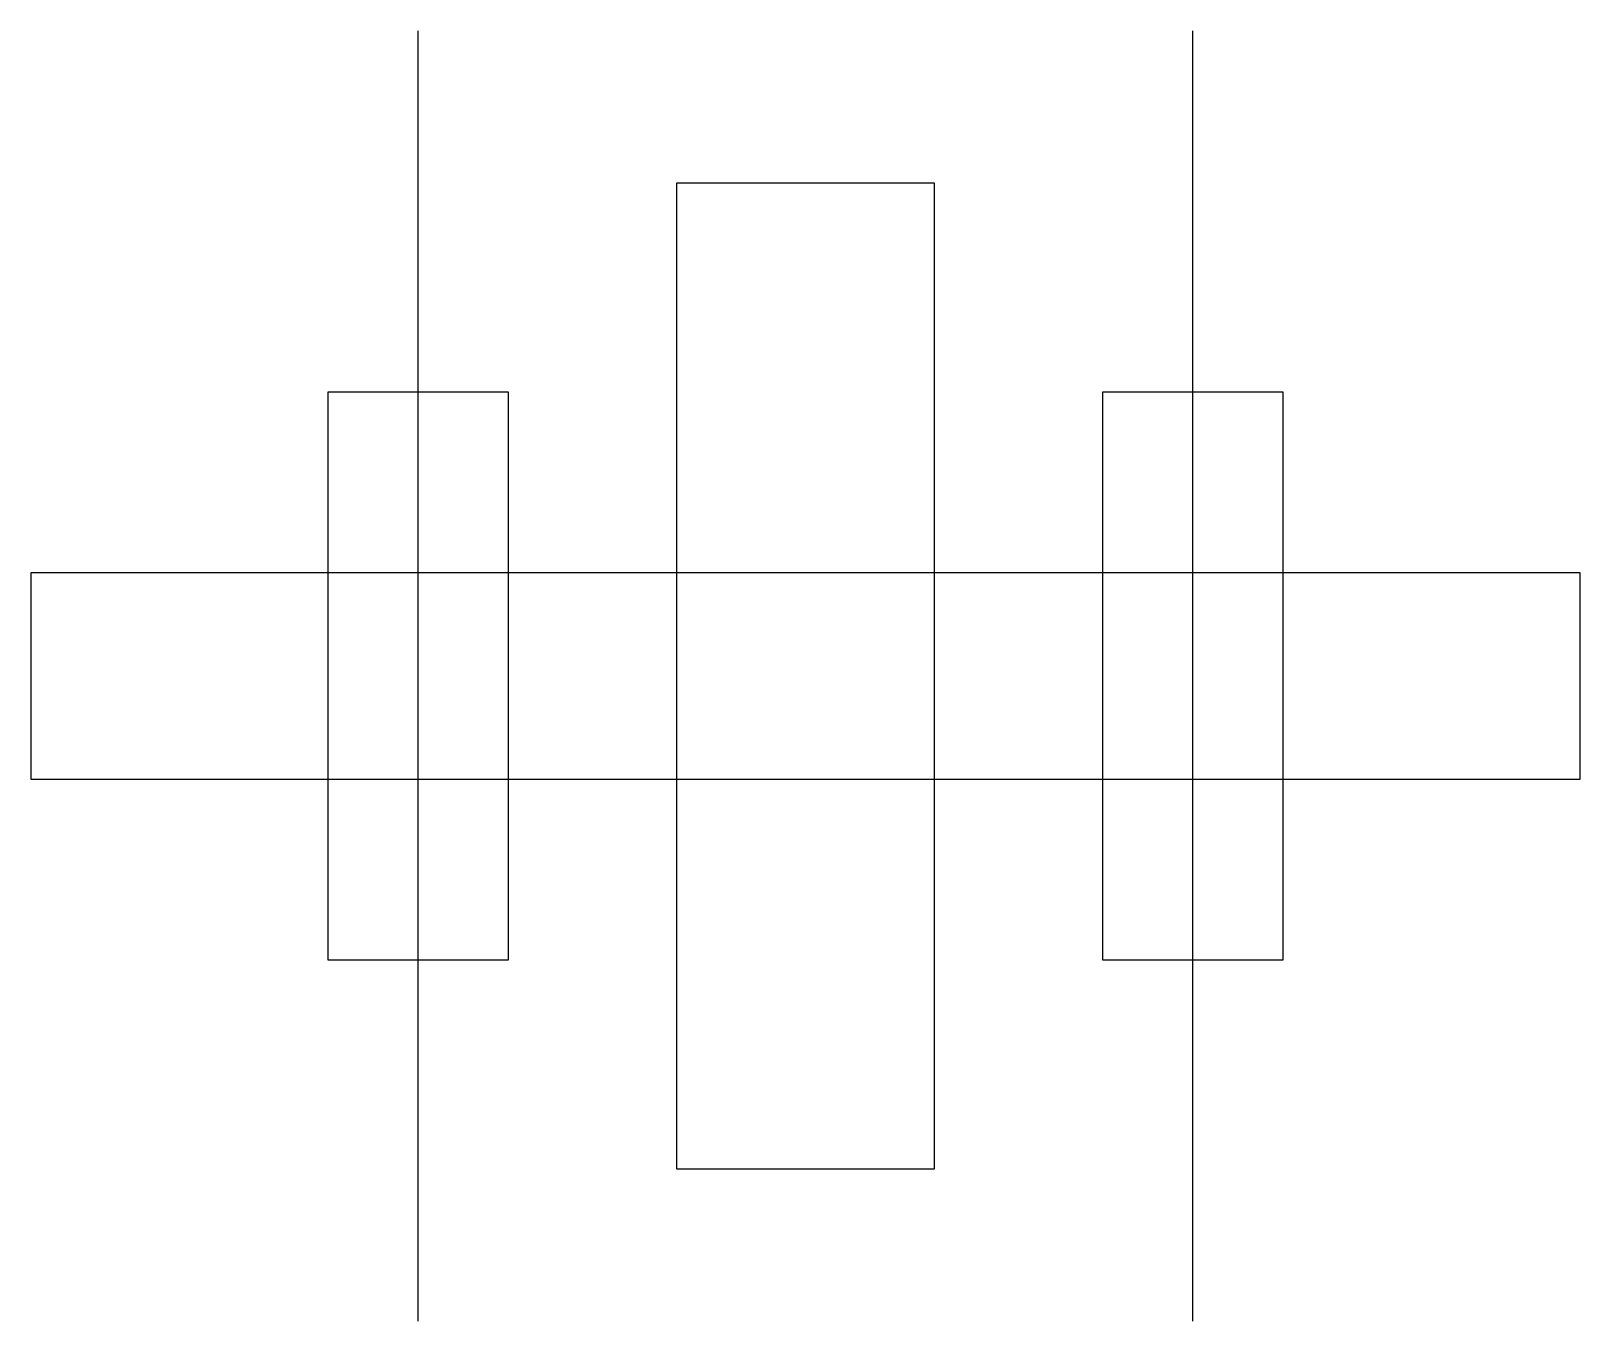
# Model space of a CAD drawing. Header units: millimetres. Extents: x -15 to 45, y -25 to 25.
import ezdxf

# ---------------------------------------------------------------- set-up
doc = ezdxf.new("R2010")
doc.units = ezdxf.units.MM

msp = doc.modelspace()

# ---------------------------------------------------------------- linework, layer by layer
at = {"layer": 'BEARING'}
for p, q in [((3.5, 11), (-3.5, 11)), ((-3.5, 11), (-3.5, -11)), ((3.5, -11), (3.5, 11)), ((33.5, 11), (26.5, 11)), ((26.5, 11), (26.5, -11)), ((33.5, -11), (33.5, 11)), ((-3.5, -11), (3.5, -11)), ((26.5, -11), (33.5, -11))]:
    msp.add_line(p, q, dxfattribs=at)
at = {"layer": 'PULLEY_ENVELOPE'}
for p, q in [((20, 19.099), (10, 19.099)), ((10, 19.099), (10, -19.099)), ((20, -19.099), (20, 19.099)), ((10, -19.099), (20, -19.099))]:
    msp.add_line(p, q, dxfattribs=at)
at = {"layer": 'SHAFT'}
for p, q in [((45, 4), (-15, 4)), ((-15, 4), (-15, -4)), ((45, -4), (45, 4)), ((-15, -4), (45, -4))]:
    msp.add_line(p, q, dxfattribs=at)
at = {"layer": 'STATION'}
for p, q in [((0, -25), (0, 25)), ((30, -25), (30, 25))]:
    msp.add_line(p, q, dxfattribs=at)

doc.saveas('drawing.dxf')
